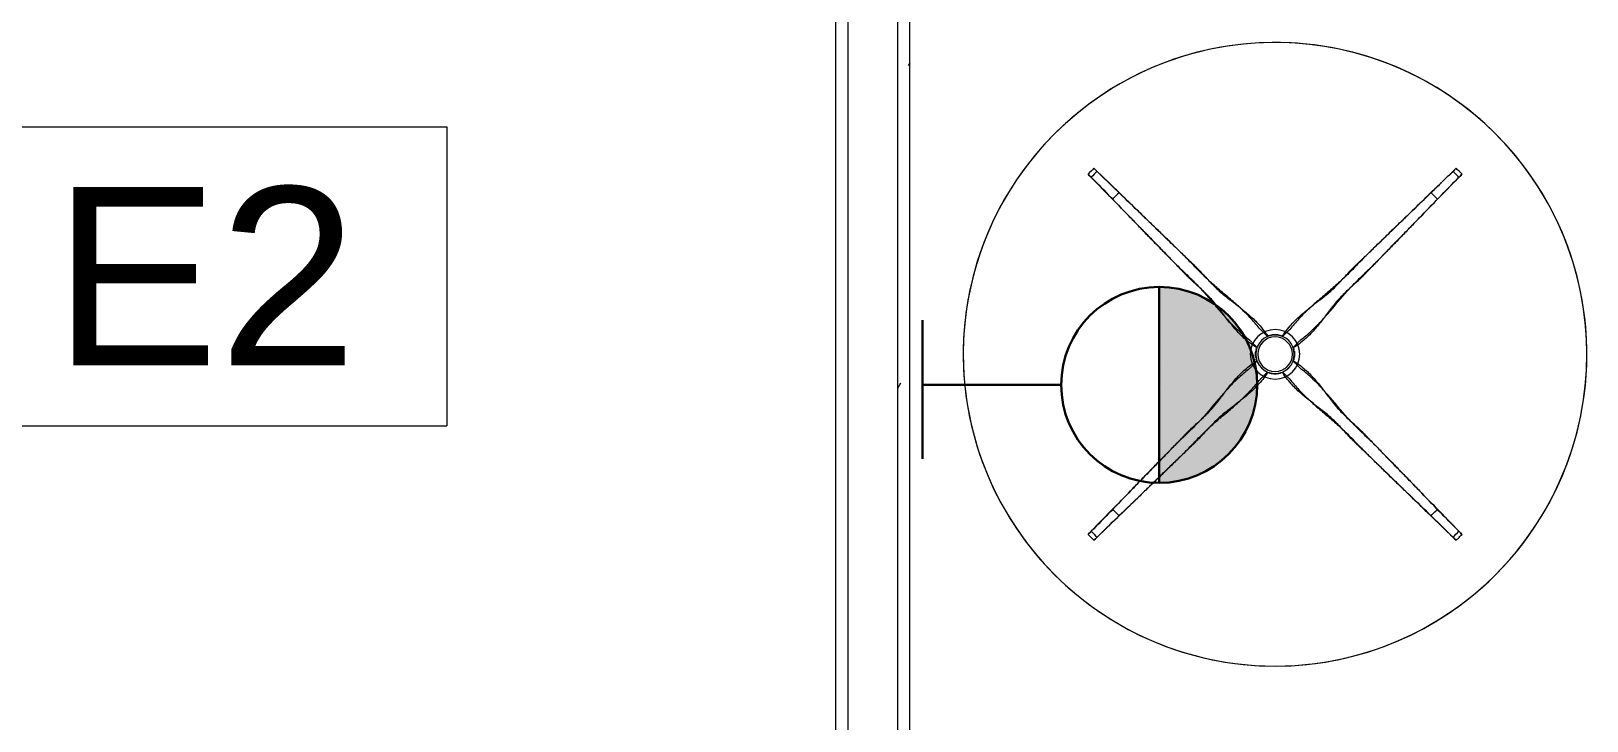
# Model space of a CAD drawing. Header units: inches. Extents: x 0 to 1865, y 0 to 1094.
# Drawn here: x 696 to 774.6, y 550.5 to 585.3 of the extents above; entities that cross this region are included whole.
import ezdxf

# ---------------------------------------------------------------- set-up
doc = ezdxf.new("R2010")
doc.units = ezdxf.units.IN
doc.header["$MEASUREMENT"] = 0
for name, color, linetype, lineweight in [('A-ANNO-KEYN', 231, 'Continuous', 9), ('A-ANNO-NOTE', 131, 'Continuous', 9), ('A-WALL', 113, 'Continuous', 13), ('A-WALL-PATT', 111, 'Continuous', 13), ('I-FURN', 30, 'Continuous', 9), ('I-WALL', 2, 'Continuous', 13)]:
    doc.layers.add(name, color=color, linetype=linetype, lineweight=lineweight)
doc.styles.add('Arial_1', font='arial.ttf', dxfattribs={"height": 9})
pattern_1 = [(0, (0, 0), (30.72, 7.68), [1.267, -21.773, 1.267, -21.773, -122.88]), (0, (0, 0), (30.72, 7.68), [-46.08, 1.267, -44.813, 1.267, -21.773, -53.76]), (0, (0, 0), (30.72, 7.68), [-115.2, 1.267, -14.093, 1.267, -37.133]), (120, (11.52, 3.84), (-22.011075, 22.7643), [1.267, -21.773, 1.267, -21.773, -122.88]), (120, (11.52, 3.84), (-22.011075, 22.7643), [-46.08, 1.267, -44.813, 1.267, -21.773, -53.76]), (120, (11.52, 3.84), (-22.011075, 22.7643), [-115.2, 1.267, -14.093, 1.267, -37.133]), (240, (15.36, 19.2), (-8.708925, -30.4443), [1.267, -21.773, 1.267, -21.773, -122.88]), (240, (15.36, 19.2), (-8.708925, -30.4443), [-46.08, 1.267, -44.813, 1.267, -21.773, -53.76]), (240, (15.36, 19.2), (-8.708925, -30.4443), [-115.2, 1.267, -14.093, 1.267, -37.133])]

# ---------------------------------------------------------------- blocks, each defined once
blk = doc.blocks.new('HighTower_FourResting_Round - 20_-7357573-Level 05 POWER _ SIGNAL')
at = {"layer": 'I-FURN'}
for p, q in [((-3.709, 5.673), (-3.63, 5.597)), ((-3.63, 5.597), (-2.434, 4.442)), ((13.312, 4.442), (14.509, 5.597)), ((14.509, 5.597), (14.588, 5.673)), ((-3.927, 5.299), (-4.003, 5.377)), ((-2.781, 4.117), (-3.927, 5.299)), ((14.805, 5.299), (13.648, 4.105)), ((14.882, 5.377), (14.805, 5.299)), ((5.066, -2.811), (5.054, -2.82)), ((5.825, -2.82), (5.813, -2.811)), ((4.513, -3.387), (4.521, -3.374)), ((6.358, -3.374), (6.366, -3.387)), ((4.513, -4.058), (4.521, -4.071)), ((5.066, -4.635), (5.054, -4.626)), ((5.825, -4.626), (5.812, -4.635)), ((6.358, -4.071), (6.366, -4.058)), ((-3.927, -12.744), (-2.769, -11.551)), ((13.648, -11.551), (14.805, -12.744)), ((-3, -12.435), (-3.63, -13.042)), ((-2.434, -11.888), (-2.972, -12.407)), ((14.509, -13.042), (13.312, -11.888)), ((-4.003, -12.823), (-3.927, -12.744)), ((-3.63, -13.042), (-3.709, -13.118)), ((14.588, -13.118), (14.509, -13.042)), ((14.805, -12.744), (14.882, -12.823))]:
    blk.add_line(p, q, dxfattribs=at)
at = {"layer": 'I-FURN', "flags": 128}
for points in [[(-3.551, 5.515), (-3.63, 5.594), (-3.709, 5.673)], [(14.588, 5.673), (14.509, 5.594), (14.43, 5.515)], [(-4.003, 5.377), (-3.924, 5.299), (-3.845, 5.22)], [(14.724, 5.22), (14.803, 5.299), (14.882, 5.377)], [(-3.845, -12.666), (-3.924, -12.744), (-4.003, -12.823)], [(-3.709, -13.118), (-3.63, -13.04), (-3.551, -12.961)], [(14.43, -12.961), (14.509, -13.04), (14.588, -13.118)], [(14.882, -12.823), (14.803, -12.744), (14.724, -12.666)]]:
    blk.add_lwpolyline(points, dxfattribs=at)
at = {"layer": 'I-FURN'}
for radius, start, end in [(15.75, 0, 180), (15.75, 60, 180), (15.75, 0, 60), (13.114, 135.14675, 136.05665), (13.114, 134.23684, 135.14675), (12.891, 134.22205, 136.07404), (12.891, 43.92596, 45.77795), (13.114, 43.94335, 45.76316), (11.342, 135.90367, 136.33007), (11.342, 133.98665, 135.84287), (11.342, 43.66993, 46.01335), (1.25, 90, 270), (1.25, 90, 270), (0.973, 90, 270), (0.875, 90, 270), (0.875, 90, 270), (0.875, 90, 270), (0.875, 90, 270), (1.25, 270, 90), (1.25, 270, 90), (0.973, 270, 90), (0.875, 270, 90), (0.875, 270, 90), (0.875, 270, 90), (0.875, 270, 90), (15.75, 180, 360), (15.75, 180, 190), (15.75, 350, 0), (15.75, 190, 210), (15.75, 280, 350), (15.75, 210, 230), (11.342, 223.66944, 226.01337), (11.342, 313.98663, 316.33056), (13.114, 223.94351, 225.76298), (12.891, 223.92587, 225.77804), (12.891, 314.22196, 316.07413), (13.114, 314.23702, 316.05649), (15.75, 230, 280)]:
    blk.add_arc((5.439, -3.723), radius, start, end, dxfattribs=at)
for points, knots in [([(0.573, 1.524), (0.53, 1.565), (0.443, 1.648), (0.27, 1.813), (-0.032, 2.103), (-0.461, 2.519), (-0.974, 3.021), (-1.66, 3.687), (-2.524, 4.514), (-3.21, 5.18), (-3.551, 5.515)], [0.5, 0.5, 0.5, 0.5, 0.515625, 0.53125, 0.5625, 0.625, 0.6875, 0.75, 0.875, 1, 1, 1, 1]), ([(14.43, 5.515), (14.089, 5.18), (13.403, 4.514), (12.539, 3.687), (11.852, 3.021), (11.34, 2.519), (10.911, 2.103), (10.609, 1.813), (10.436, 1.648), (10.306, 1.524), (10.176, 1.4), (10.007, 1.231), (9.715, 0.932), (9.301, 0.501), (8.873, 0.083), (8.527, -0.23), (8.355, -0.378), (8.272, -0.448)], [0, 0, 0, 0, 0.125, 0.25, 0.3125, 0.375, 0.4375, 0.46875, 0.484375, 0.5, 0.515625, 0.53125, 0.5625, 0.625, 0.6875, 0.71875, 0.7467682, 0.7467682, 0.7467682, 0.7467682]), ([(-3.845, 5.22), (-3.509, 4.879), (-2.84, 4.195), (-2.01, 3.332), (-1.342, 2.647), (-0.839, 2.135), (-0.421, 1.707), (-0.13, 1.405), (0.036, 1.233), (0.159, 1.102), (0.284, 0.973), (0.453, 0.804), (0.754, 0.514), (1.188, 0.102), (1.607, -0.325), (1.929, -0.68), (2.163, -0.955), (2.394, -1.233), (2.706, -1.601), (3.106, -2.052), (3.614, -2.563), (3.978, -2.872), (4.167, -3.015)], [0, 0, 0, 0, 0.125, 0.25, 0.3125, 0.375, 0.4375, 0.46875, 0.484375, 0.5, 0.515625, 0.53125, 0.5625, 0.625, 0.6875, 0.71875, 0.75, 0.78125, 0.8125, 0.875, 0.9375, 1, 1, 1, 1]), ([(-0.949, 2.232), (-1.101, 2.388), (-1.402, 2.702), (-2.007, 3.328), (-2.463, 3.796), (-2.769, 4.105)], [0.75, 0.75, 0.75, 0.75, 0.8125, 0.875, 1, 1, 1, 1]), ([(-2.434, 4.442), (-2.124, 4.137), (-1.656, 3.683), (-1.029, 3.08), (-0.558, 2.63), (-0.09, 2.176), (0.297, 1.795), (0.609, 1.492), (0.843, 1.266), (1.04, 1.078), (1.197, 0.928), (1.317, 0.817), (1.434, 0.703), (1.586, 0.548), (1.771, 0.349), (1.991, 0.108), (2.288, -0.209), (2.599, -0.513), (2.89, -0.761), (3.061, -0.898), (3.192, -0.998), (3.324, -1.098), (3.5, -1.231), (3.806, -1.468), (4.23, -1.821), (4.639, -2.23), (4.859, -2.508), (4.939, -2.62)], [0, 0, 0, 0, 0.125, 0.1875, 0.25, 0.3125, 0.375, 0.40625, 0.4375, 0.46875, 0.484375, 0.5, 0.515625, 0.53125, 0.5625, 0.59375, 0.625, 0.6875, 0.71875, 0.734375, 0.75, 0.765625, 0.78125, 0.8125, 0.875, 0.9375, 0.9775843, 0.9775843, 0.9775843, 0.9775843]), ([(13.648, 4.105), (13.342, 3.796), (12.886, 3.328), (12.281, 2.702), (11.829, 2.231), (11.373, 1.764), (10.99, 1.377), (10.686, 1.066), (10.459, 0.832), (10.27, 0.635), (10.139, 0.497), (10.064, 0.418), (10.008, 0.359), (9.951, 0.3), (9.875, 0.222), (9.738, 0.09), (9.537, -0.094), (9.295, -0.312), (8.975, -0.608), (8.67, -0.918), (8.422, -1.21), (8.286, -1.382), (8.186, -1.515), (8.087, -1.649), (7.954, -1.826), (7.719, -2.135), (7.366, -2.563), (6.956, -2.968), (6.679, -3.182), (6.569, -3.258)], [0, 0, 0, 0, 0.125, 0.1875, 0.25, 0.3125, 0.375, 0.40625, 0.4375, 0.46875, 0.484375, 0.4921875, 0.5, 0.5078125, 0.515625, 0.53125, 0.5625, 0.59375, 0.625, 0.6875, 0.71875, 0.734375, 0.75, 0.765625, 0.78125, 0.8125, 0.875, 0.9375, 0.9764687, 0.9764687, 0.9764687, 0.9764687]), ([(9.562, 0.816), (9.602, 0.854), (9.681, 0.928), (9.839, 1.078), (10.035, 1.266), (10.27, 1.492), (10.581, 1.795), (10.969, 2.176), (11.437, 2.63), (11.908, 3.08), (12.535, 3.683), (13.003, 4.137), (13.312, 4.442)], [0.5, 0.5, 0.5, 0.5, 0.515625, 0.53125, 0.5625, 0.59375, 0.625, 0.6875, 0.75, 0.8125, 0.875, 1, 1, 1, 1]), ([(8.716, -0.956), (8.794, -0.864), (8.95, -0.68), (9.272, -0.325), (9.691, 0.102), (10.124, 0.514), (10.425, 0.804), (10.595, 0.973), (10.72, 1.102), (10.843, 1.233), (11.009, 1.405), (11.3, 1.707), (11.718, 2.135), (12.221, 2.647), (12.555, 2.989), (12.722, 3.161)], [0.25, 0.25, 0.25, 0.25, 0.28125, 0.3125, 0.375, 0.4375, 0.46875, 0.484375, 0.5, 0.515625, 0.53125, 0.5625, 0.625, 0.6875, 0.75, 0.75, 0.75, 0.75]), ([(4.288, -3.243), (4.186, -3.171), (3.916, -2.961), (3.513, -2.563), (3.16, -2.135), (2.924, -1.826), (2.792, -1.649), (2.693, -1.515), (2.593, -1.382), (2.457, -1.21), (2.209, -0.918), (1.904, -0.608), (1.584, -0.312), (1.341, -0.094), (1.141, 0.09), (1.004, 0.222), (0.927, 0.3), (0.871, 0.359), (0.815, 0.418), (0.74, 0.497), (0.609, 0.635), (0.42, 0.832), (0.193, 1.066), (-0.112, 1.377), (-0.494, 1.764), (-0.798, 2.075), (-0.949, 2.232)], [0.026102, 0.026102, 0.026102, 0.026102, 0.0625, 0.125, 0.1875, 0.21875, 0.234375, 0.25, 0.265625, 0.28125, 0.3125, 0.375, 0.40625, 0.4375, 0.46875, 0.484375, 0.4921875, 0.5, 0.5078125, 0.515625, 0.53125, 0.5625, 0.59375, 0.625, 0.6875, 0.75, 0.75, 0.75, 0.75]), ([(4.697, -2.47), (4.551, -2.283), (4.239, -1.922), (3.727, -1.417), (3.277, -1.017), (2.911, -0.705), (2.634, -0.473), (2.361, -0.238), (2.006, 0.083), (1.578, 0.501), (1.164, 0.932), (0.872, 1.231), (0.702, 1.4), (0.616, 1.483), (0.573, 1.524)], [0, 0, 0, 0, 0.0625, 0.125, 0.1875, 0.21875, 0.25, 0.28125, 0.3125, 0.375, 0.4375, 0.46875, 0.484375, 0.5, 0.5, 0.5, 0.5]), ([(5.94, -2.62), (6.019, -2.508), (6.24, -2.23), (6.649, -1.821), (7.073, -1.468), (7.379, -1.231), (7.555, -1.098), (7.687, -0.998), (7.818, -0.898), (7.989, -0.761), (8.279, -0.513), (8.59, -0.209), (8.888, 0.108), (9.108, 0.349), (9.293, 0.548), (9.445, 0.703), (9.523, 0.779), (9.562, 0.816)], [0.0224157, 0.0224157, 0.0224157, 0.0224157, 0.0625, 0.125, 0.1875, 0.21875, 0.234375, 0.25, 0.265625, 0.28125, 0.3125, 0.375, 0.40625, 0.4375, 0.46875, 0.484375, 0.5, 0.5, 0.5, 0.5]), ([(8.244, -0.472), (8.152, -0.55), (7.968, -0.705), (7.602, -1.017), (7.152, -1.417), (6.64, -1.922), (6.328, -2.283), (6.182, -2.47)], [0.75, 0.75, 0.75, 0.75, 0.78125, 0.8125, 0.875, 0.9375, 1, 1, 1, 1]), ([(6.712, -3.015), (6.901, -2.872), (7.265, -2.563), (7.773, -2.052), (8.172, -1.601), (8.485, -1.233), (8.639, -1.048), (8.716, -0.956)], [0, 0, 0, 0, 0.0625, 0.125, 0.1875, 0.21875, 0.25, 0.25, 0.25, 0.25]), ([(4.167, -3.015), (4.201, -3.05), (4.251, -3.101), (4.313, -3.165), (4.342, -3.194), (4.356, -3.208)], [0, 0, 0, 0, 0.2, 0.3, 0.4, 0.4, 0.4, 0.4]), ([(4.886, -2.653), (4.873, -2.641), (4.845, -2.613), (4.783, -2.554), (4.732, -2.504), (4.697, -2.47)], [0.6097845, 0.6097845, 0.6097845, 0.6097845, 0.7, 0.8, 1, 1, 1, 1]), ([(5.054, -2.82), (5.047, -2.813), (5.031, -2.797), (5.002, -2.767), (4.982, -2.748), (4.966, -2.732), (4.949, -2.715), (4.93, -2.697), (4.91, -2.678), (4.897, -2.664), (4.89, -2.657)], [0, 0, 0, 0, 0.2, 0.3, 0.35, 0.4, 0.45, 0.5, 0.55, 0.6, 0.6, 0.6, 0.6]), ([(5.989, -2.657), (5.982, -2.664), (5.968, -2.678), (5.949, -2.697), (5.93, -2.715), (5.913, -2.732), (5.897, -2.748), (5.877, -2.767), (5.847, -2.797), (5.832, -2.813), (5.825, -2.82)], [0.4, 0.4, 0.4, 0.4, 0.45, 0.5, 0.55, 0.6, 0.65, 0.7, 0.8, 1, 1, 1, 1]), ([(6.182, -2.47), (6.147, -2.504), (6.096, -2.554), (6.034, -2.613), (6.006, -2.641), (5.993, -2.653)], [0, 0, 0, 0, 0.2, 0.3, 0.3902155, 0.3902155, 0.3902155, 0.3902155]), ([(6.529, -3.202), (6.541, -3.19), (6.568, -3.162), (6.628, -3.101), (6.678, -3.05), (6.712, -3.015)], [0.6151384, 0.6151384, 0.6151384, 0.6151384, 0.7, 0.8, 1, 1, 1, 1]), ([(4.356, -3.208), (4.37, -3.222), (4.39, -3.243), (4.414, -3.268), (4.431, -3.285), (4.448, -3.301), (4.467, -3.321), (4.497, -3.351), (4.514, -3.367), (4.521, -3.374)], [0.4, 0.4, 0.4, 0.4, 0.5, 0.55, 0.6, 0.65, 0.7, 0.8, 1, 1, 1, 1]), ([(4.521, -3.374), (4.486, -3.463), (4.433, -3.697), (4.469, -3.938), (4.521, -4.071)], [0, 0, 0, 0, 0.4, 1, 1, 1, 1]), ([(6.358, -3.374), (6.364, -3.367), (6.381, -3.351), (6.411, -3.321), (6.431, -3.301), (6.447, -3.285), (6.465, -3.268), (6.489, -3.243), (6.509, -3.222), (6.523, -3.208)], [0, 0, 0, 0, 0.2, 0.3, 0.35, 0.4, 0.45, 0.5, 0.6, 0.6, 0.6, 0.6]), ([(6.358, -4.071), (6.392, -3.983), (6.446, -3.748), (6.409, -3.507), (6.358, -3.374)], [0, 0, 0, 0, 0.4, 1, 1, 1, 1]), ([(4.167, -4.431), (3.977, -4.574), (3.614, -4.882), (3.106, -5.393), (2.706, -5.845), (2.394, -6.212), (2.163, -6.491), (1.929, -6.765), (1.607, -7.121), (1.188, -7.548), (0.754, -7.959), (0.453, -8.25), (0.284, -8.419), (0.159, -8.548), (0.035, -8.678), (-0.13, -8.851), (-0.421, -9.153), (-0.839, -9.581), (-1.343, -10.092), (-2.011, -10.778), (-2.84, -11.64), (-3.509, -12.325), (-3.845, -12.666)], [0, 0, 0, 0, 0.0625, 0.125, 0.1875, 0.21875, 0.25, 0.28125, 0.3125, 0.375, 0.4375, 0.46875, 0.484375, 0.5, 0.515625, 0.53125, 0.5625, 0.625, 0.6875, 0.75, 0.875, 1, 1, 1, 1]), ([(-2.769, -11.551), (-2.463, -11.241), (-2.007, -10.774), (-1.402, -10.148), (-0.95, -9.677), (-0.494, -9.21), (-0.112, -8.823), (0.193, -8.512), (0.42, -8.278), (0.609, -8.081), (0.74, -7.943), (0.815, -7.864), (0.871, -7.805), (0.927, -7.746), (1.004, -7.668), (1.141, -7.536), (1.341, -7.352), (1.584, -7.133), (1.904, -6.838), (2.209, -6.527), (2.457, -6.236), (2.593, -6.063), (2.693, -5.931), (2.792, -5.797), (2.924, -5.62), (3.16, -5.311), (3.513, -4.883), (3.916, -4.484), (4.186, -4.274), (4.288, -4.203)], [0, 0, 0, 0, 0.125, 0.1875, 0.25, 0.3125, 0.375, 0.40625, 0.4375, 0.46875, 0.484375, 0.4921875, 0.5, 0.5078125, 0.515625, 0.53125, 0.5625, 0.59375, 0.625, 0.6875, 0.71875, 0.734375, 0.75, 0.765625, 0.78125, 0.8125, 0.875, 0.9375, 0.9739048, 0.9739048, 0.9739048, 0.9739048]), ([(4.356, -4.237), (4.342, -4.252), (4.313, -4.281), (4.251, -4.345), (4.201, -4.396), (4.167, -4.431)], [0.6, 0.6, 0.6, 0.6, 0.7, 0.8, 1, 1, 1, 1]), ([(4.521, -4.071), (4.514, -4.078), (4.497, -4.094), (4.467, -4.124), (4.447, -4.144), (4.431, -4.161), (4.414, -4.178), (4.389, -4.203), (4.37, -4.223), (4.356, -4.237)], [0, 0, 0, 0, 0.2, 0.3, 0.35, 0.4, 0.45, 0.5, 0.6, 0.6, 0.6, 0.6]), ([(4.89, -4.789), (4.897, -4.782), (4.911, -4.768), (4.93, -4.749), (4.949, -4.731), (4.966, -4.714), (4.982, -4.698), (5.002, -4.679), (5.032, -4.649), (5.047, -4.633), (5.054, -4.626)], [0.4, 0.4, 0.4, 0.4, 0.45, 0.5, 0.55, 0.6, 0.65, 0.7, 0.8, 1, 1, 1, 1]), ([(5.825, -4.626), (5.831, -4.633), (5.847, -4.649), (5.877, -4.679), (5.897, -4.698), (5.913, -4.714), (5.93, -4.731), (5.948, -4.749), (5.968, -4.768), (5.982, -4.782), (5.989, -4.789)], [0, 0, 0, 0, 0.2, 0.3, 0.35, 0.4, 0.45, 0.5, 0.55, 0.6, 0.6, 0.6, 0.6]), ([(6.523, -4.237), (6.509, -4.223), (6.489, -4.203), (6.465, -4.178), (6.448, -4.161), (6.431, -4.144), (6.412, -4.124), (6.382, -4.094), (6.364, -4.078), (6.358, -4.071)], [0.4, 0.4, 0.4, 0.4, 0.5, 0.55, 0.6, 0.65, 0.7, 0.8, 1, 1, 1, 1]), ([(6.712, -4.431), (6.678, -4.396), (6.628, -4.345), (6.568, -4.283), (6.541, -4.256), (6.53, -4.244)], [0, 0, 0, 0, 0.2, 0.3, 0.3848505, 0.3848505, 0.3848505, 0.3848505]), ([(6.569, -4.188), (6.679, -4.263), (6.956, -4.478), (7.366, -4.883), (7.719, -5.311), (7.954, -5.62), (8.087, -5.797), (8.153, -5.886), (8.186, -5.931)], [0.0235325, 0.0235325, 0.0235325, 0.0235325, 0.0625, 0.125, 0.1875, 0.21875, 0.234375, 0.25, 0.25, 0.25, 0.25]), ([(14.724, -12.666), (14.388, -12.325), (13.719, -11.64), (12.889, -10.778), (12.221, -10.092), (11.718, -9.581), (11.3, -9.153), (11.009, -8.851), (10.843, -8.678), (10.72, -8.548), (10.595, -8.419), (10.426, -8.25), (10.124, -7.959), (9.691, -7.548), (9.272, -7.121), (8.95, -6.765), (8.716, -6.491), (8.485, -6.212), (8.172, -5.845), (7.773, -5.393), (7.265, -4.882), (6.901, -4.574), (6.712, -4.431)], [0, 0, 0, 0, 0.125, 0.25, 0.3125, 0.375, 0.4375, 0.46875, 0.484375, 0.5, 0.515625, 0.53125, 0.5625, 0.625, 0.6875, 0.71875, 0.75, 0.78125, 0.8125, 0.875, 0.9375, 1, 1, 1, 1]), ([(4.939, -4.826), (4.859, -4.938), (4.639, -5.216), (4.23, -5.625), (3.806, -5.978), (3.5, -6.215), (3.324, -6.348), (3.192, -6.448), (3.061, -6.548), (2.89, -6.685), (2.599, -6.933), (2.288, -7.237), (1.991, -7.554), (1.771, -7.795), (1.586, -7.994), (1.434, -8.149), (1.317, -8.262), (1.197, -8.374), (1.04, -8.524), (0.843, -8.711), (0.609, -8.938), (0.297, -9.241), (-0.09, -9.622), (-0.558, -10.076), (-1.03, -10.526), (-1.656, -11.129), (-2.124, -11.583), (-2.434, -11.888)], [0.0224129, 0.0224129, 0.0224129, 0.0224129, 0.0625, 0.125, 0.1875, 0.21875, 0.234375, 0.25, 0.265625, 0.28125, 0.3125, 0.375, 0.40625, 0.4375, 0.46875, 0.484375, 0.5, 0.515625, 0.53125, 0.5625, 0.59375, 0.625, 0.6875, 0.75, 0.8125, 0.875, 1, 1, 1, 1]), ([(2.635, -6.974), (2.727, -6.896), (2.911, -6.741), (3.277, -6.428), (3.727, -6.029), (4.239, -5.524), (4.551, -5.163), (4.697, -4.976)], [0.75, 0.75, 0.75, 0.75, 0.78125, 0.8125, 0.875, 0.9375, 1, 1, 1, 1]), ([(4.697, -4.976), (4.732, -4.942), (4.783, -4.892), (4.845, -4.833), (4.873, -4.805), (4.886, -4.793)], [0, 0, 0, 0, 0.2, 0.3, 0.3903595, 0.3903595, 0.3903595, 0.3903595]), ([(9.562, -8.262), (9.523, -8.225), (9.445, -8.149), (9.293, -7.994), (9.108, -7.795), (8.888, -7.554), (8.59, -7.237), (8.279, -6.933), (7.989, -6.685), (7.818, -6.548), (7.687, -6.448), (7.555, -6.348), (7.379, -6.215), (7.073, -5.978), (6.65, -5.624), (6.235, -5.218), (6.026, -4.935), (5.946, -4.823)], [0.5, 0.5, 0.5, 0.5, 0.515625, 0.53125, 0.5625, 0.59375, 0.625, 0.6875, 0.71875, 0.734375, 0.75, 0.765625, 0.78125, 0.8125, 0.875, 0.9375, 0.9775871, 0.9775871, 0.9775871, 0.9775871]), ([(5.993, -4.793), (6.006, -4.805), (6.034, -4.833), (6.095, -4.892), (6.146, -4.942), (6.182, -4.976)], [0.6096405, 0.6096405, 0.6096405, 0.6096405, 0.7, 0.8, 1, 1, 1, 1]), ([(6.182, -4.976), (6.327, -5.163), (6.64, -5.524), (7.152, -6.029), (7.602, -6.428), (7.968, -6.741), (8.244, -6.973), (8.518, -7.208), (8.873, -7.529), (9.301, -7.947), (9.715, -8.378), (10.007, -8.677), (10.176, -8.846), (10.306, -8.97), (10.436, -9.093), (10.609, -9.259), (10.911, -9.549), (11.34, -9.965), (11.852, -10.467), (12.196, -10.8), (12.368, -10.966)], [0, 0, 0, 0, 0.0625, 0.125, 0.1875, 0.21875, 0.25, 0.28125, 0.3125, 0.375, 0.4375, 0.46875, 0.484375, 0.5, 0.515625, 0.53125, 0.5625, 0.625, 0.6875, 0.75, 0.75, 0.75, 0.75]), ([(8.186, -5.931), (8.219, -5.975), (8.286, -6.063), (8.422, -6.236), (8.67, -6.527), (8.975, -6.838), (9.295, -7.133), (9.537, -7.352), (9.738, -7.536), (9.875, -7.668), (9.951, -7.746), (10.008, -7.805), (10.064, -7.864), (10.139, -7.943), (10.27, -8.081), (10.459, -8.278), (10.686, -8.512), (10.99, -8.823), (11.373, -9.21), (11.829, -9.677), (12.281, -10.148), (12.886, -10.774), (13.342, -11.241), (13.648, -11.551)], [0.25, 0.25, 0.25, 0.25, 0.265625, 0.28125, 0.3125, 0.375, 0.40625, 0.4375, 0.46875, 0.484375, 0.4921875, 0.5, 0.5078125, 0.515625, 0.53125, 0.5625, 0.59375, 0.625, 0.6875, 0.75, 0.8125, 0.875, 1, 1, 1, 1]), ([(-2.981, -12.405), (-2.829, -12.257), (-2.332, -11.776), (-1.66, -11.132), (-0.973, -10.467), (-0.461, -9.965), (-0.032, -9.549), (0.27, -9.259), (0.443, -9.093), (0.573, -8.97), (0.703, -8.846), (0.872, -8.677), (1.164, -8.378), (1.578, -7.947), (2.006, -7.529), (2.361, -7.208), (2.543, -7.051), (2.635, -6.974)], [0.0693579, 0.0693579, 0.0693579, 0.0693579, 0.125, 0.25, 0.3125, 0.375, 0.4375, 0.46875, 0.484375, 0.5, 0.515625, 0.53125, 0.5625, 0.625, 0.6875, 0.71875, 0.75, 0.75, 0.75, 0.75]), ([(13.312, -11.888), (13.003, -11.583), (12.535, -11.129), (11.908, -10.526), (11.437, -10.076), (10.969, -9.622), (10.581, -9.241), (10.27, -8.938), (10.035, -8.711), (9.839, -8.524), (9.681, -8.374), (9.602, -8.3), (9.562, -8.262)], [0, 0, 0, 0, 0.125, 0.1875, 0.25, 0.3125, 0.375, 0.40625, 0.4375, 0.46875, 0.484375, 0.5, 0.5, 0.5, 0.5])]:
    blk.add_open_spline(points, degree=3, knots=knots, dxfattribs=at)
for points in [[(12.722, 3.161), (13.055, 3.505), (13.719, 4.195), (14.388, 4.879), (14.724, 5.22)], [(4.939, -2.62), (4.984, -2.683), (5.026, -2.746), (5.066, -2.811)], [(5.439, -2.739), (5.395, -2.739), (5.307, -2.745), (5.177, -2.772), (5.094, -2.802), (5.054, -2.82)], [(5.066, -2.811), (5.125, -2.787), (5.248, -2.749), (5.375, -2.736), (5.439, -2.736)], [(5.439, -2.736), (5.503, -2.736), (5.631, -2.749), (5.754, -2.787), (5.813, -2.811)], [(5.825, -2.82), (5.785, -2.802), (5.701, -2.772), (5.572, -2.745), (5.483, -2.739), (5.439, -2.739)], [(5.813, -2.811), (5.853, -2.746), (5.895, -2.683), (5.94, -2.62)], [(4.513, -3.387), (4.444, -3.347), (4.376, -3.304), (4.31, -3.258)], [(4.456, -3.794), (4.452, -3.747), (4.45, -3.698), (4.454, -3.651)], [(4.46, -3.837), (4.458, -3.827), (4.457, -3.816), (4.456, -3.806)], [(4.46, -3.609), (4.462, -3.591), (4.465, -3.573), (4.469, -3.555)], [(4.468, -3.891), (4.465, -3.873), (4.462, -3.855), (4.46, -3.837)], [(4.484, -3.481), (4.489, -3.46), (4.496, -3.439), (4.503, -3.419)], [(6.569, -3.258), (6.502, -3.304), (6.435, -3.347), (6.366, -3.387)], [(6.377, -3.419), (6.383, -3.439), (6.389, -3.46), (6.395, -3.481)], [(6.419, -3.837), (6.417, -3.855), (6.414, -3.873), (6.409, -3.89)], [(6.411, -3.555), (6.414, -3.573), (6.417, -3.591), (6.419, -3.609)], [(6.422, -3.806), (6.421, -3.816), (6.42, -3.827), (6.419, -3.837)], [(6.423, -3.651), (6.427, -3.699), (6.429, -3.747), (6.425, -3.794)], [(4.31, -4.188), (4.376, -4.142), (4.444, -4.099), (4.513, -4.058)], [(4.502, -4.027), (4.495, -4.006), (4.489, -3.985), (4.484, -3.964)], [(5.066, -4.635), (5.026, -4.699), (4.984, -4.763), (4.939, -4.826)], [(5.054, -4.626), (5.094, -4.644), (5.177, -4.674), (5.307, -4.701), (5.395, -4.707), (5.439, -4.707)], [(5.439, -4.709), (5.375, -4.709), (5.248, -4.697), (5.125, -4.659), (5.066, -4.635)], [(5.439, -4.707), (5.483, -4.707), (5.572, -4.701), (5.701, -4.674), (5.784, -4.644), (5.825, -4.626)], [(5.812, -4.635), (5.754, -4.659), (5.631, -4.697), (5.503, -4.709), (5.439, -4.709)], [(5.94, -4.826), (5.895, -4.763), (5.853, -4.699), (5.812, -4.635)], [(6.366, -4.058), (6.435, -4.099), (6.502, -4.142), (6.569, -4.188)], [(6.395, -3.964), (6.39, -3.985), (6.383, -4.006), (6.376, -4.027)], [(12.368, -10.966), (12.712, -11.298), (13.403, -11.96), (14.089, -12.626), (14.43, -12.961)], [(-3.551, -12.961), (-3.37, -12.783), (-3.188, -12.606), (-3.006, -12.429)]]:
    blk.add_open_spline(points, degree=3, dxfattribs=at)
blk = doc.blocks.new('Keynote Tag - Keynote Number - Boxed-135510-Level 05 POWER _ SIGNAL')
at = {"layer": 'A-ANNO-KEYN'}
for p, q in [((-0.125, -0.07924), (-0.125, 0.07812)), ((-0.125, 0.07812), (0.125, 0.07812)), ((0.125, 0.07812), (0.125, -0.07924)), ((-0.125, -0.07924), (0.125, -0.07924))]:
    blk.add_line(p, q, dxfattribs=at)

msp = doc.modelspace()

# ---------------------------------------------------------------- hatches: boundary and pattern name
at = {"layer": 'A-ANNO-NOTE'}
for points in [[(752.961, 562.501), (753.093, 572.399), (752.961, 572.401), (752.961, 564.782)], [(752.961, 562.501), (753.093, 562.503), (753.093, 572.399), (752.992, 564.782)], [(754.39, 572.19), (753.487, 572.373), (753.093, 572.399)], [(755.007, 571.959), (754.39, 572.19), (753.093, 572.399)], [(755.913, 571.425), (755.007, 571.959), (753.093, 572.399)], [(753.093, 562.503), (755.913, 571.425), (753.093, 572.399), (753.093, 564.782)], [(753.093, 562.503), (756.221, 563.726), (755.913, 571.425), (753.813, 564.782)], [(755.913, 571.425), (755.474, 571.716), (755.007, 571.959)], [(756.221, 563.726), (757.226, 569.964), (755.913, 571.425), (756.179, 564.782)], [(756.855, 570.508), (756.508, 570.904), (755.913, 571.425)], [(757.226, 569.964), (756.855, 570.508), (755.913, 571.425)], [(756.221, 563.726), (757.909, 567.583), (757.226, 569.964), (756.391, 564.782)], [(757.909, 567.583), (757.522, 569.376), (757.226, 569.964), (757.479, 569.083)], [(757.909, 567.583), (757.799, 568.498), (757.585, 569.083)], [(757.799, 568.498), (757.623, 569.083), (757.614, 569.083)], [(757.909, 567.583), (757.883, 567.977), (757.799, 568.498)], [(756.221, 563.726), (757.105, 564.782), (757.909, 567.583), (756.683, 564.782)], [(757.086, 564.715), (757.909, 567.319), (757.909, 567.583), (757.105, 564.782)], [(757.086, 564.715), (757.354, 565.169), (757.909, 567.319), (757.107, 564.782)], [(757.354, 565.169), (757.618, 565.772), (757.909, 567.319)], [(757.618, 565.772), (757.867, 566.794), (757.909, 567.319)], [(757.618, 565.772), (757.77, 566.276), (757.867, 566.794)], [(756.221, 563.726), (756.855, 564.394), (757.086, 564.715)], [(753.093, 562.503), (754.764, 562.841), (756.221, 563.726)], [(754.764, 562.841), (755.698, 563.326), (756.221, 563.726)], [(753.093, 562.503), (754.264, 562.676), (754.764, 562.841)], [(754.764, 562.841), (755.126, 563), (755.698, 563.326)], [(753.093, 562.503), (753.487, 562.529), (754.008, 562.613)]]:
    msp.add_hatch(color=256, dxfattribs=at).paths.add_polyline_path(points, flags=0)
at = {"layer": 'A-WALL-PATT', "lineweight": 9}
h = msp.add_hatch(dxfattribs=at)
h.set_pattern_fill('FP_1', color=256, style=0, pattern_type=2)
h.set_pattern_definition(pattern_1)
h.paths.add_polyline_path([(736.734, 477.25), (737.234, 477.25), (737.234, 508.75), (736.609, 508.75), (736.609, 508.25), (736.734, 508.25), (736.734, 477.375)], flags=0)
h.paths.add_polyline_path([(736.609, 511.25), (737.234, 511.25), (737.212, 748), (736.609, 748), (736.609, 511.875)], flags=0)
h.paths.add_polyline_path([(737.234, 748.5), (737.234, 750.301), (736.609, 750.301), (736.609, 748.5), (737.2, 748.5)], flags=0)
h = msp.add_hatch(dxfattribs=at)
h.set_pattern_fill('FP_1', color=256, style=0, pattern_type=2)
h.set_pattern_definition(pattern_1)
h.paths.add_polyline_path([(739.734, 477.25), (740.359, 477.25), (740.359, 651.676), (739.734, 651.676), (739.734, 477.875), (737.234, 477.875), (737.247, 477.25), (739.732, 477.25)], flags=0)
h.paths.add_polyline_path([(739.734, 654.176), (740.359, 654.176), (740.359, 747.176), (739.734, 747.172), (739.734, 654.801)], flags=0)

# ---------------------------------------------------------------- linework, layer by layer
at = {"layer": 'A-ANNO-NOTE'}
msp.add_line((752.961, 572.401), (752.961, 562.501), dxfattribs=at)
at = {"layer": 'A-ANNO-NOTE', "lineweight": 30}
for p, q in [((752.961, 572.401), (752.961, 562.501)), ((740.999, 570.729), (740.999, 563.717)), ((740.999, 567.458), (748.011, 567.458))]:
    msp.add_line(p, q, dxfattribs=at)
msp.add_circle((752.961, 567.451), 4.95, dxfattribs=at)
msp.add_circle((752.961, 567.451), 4.95, dxfattribs=at)
msp.add_circle((752.961, 567.451), 4.95, dxfattribs=at)
msp.add_circle((752.961, 567.451), 4.95, dxfattribs=at)
msp.add_circle((752.961, 567.451), 4.95, dxfattribs=at)
msp.add_circle((752.961, 567.451), 4.95, dxfattribs=at)
msp.add_circle((752.961, 567.451), 4.95, dxfattribs=at)
at = {"layer": 'A-ANNO-NOTE'}
msp.add_arc((752.961, 567.451), 4.95, 270, 90, dxfattribs=at)
at = {"layer": 'A-WALL'}
for p, q in [((737.234, 750.301), (737.234, 511.25)), ((739.734, 651.676), (739.734, 477.875))]:
    msp.add_line(p, q, dxfattribs=at)
at = {"layer": 'I-WALL'}
for p, q in [((736.609, 748), (736.609, 511.875)), ((740.359, 477.25), (740.359, 651.051))]:
    msp.add_line(p, q, dxfattribs=at)

# ---------------------------------------------------------------- block references
at = {"layer": 'A-ANNO-KEYN', "xscale": 95.99999999999994, "yscale": 95.99999999999994, "zscale": 95.99999999999994}
msp.add_blockref('Keynote Tag - Keynote Number - Boxed-135510-Level 05 POWER _ SIGNAL', (704.986, 572.997), dxfattribs=at)
at = {"layer": 'I-FURN', "rotation": 180}
msp.add_blockref('HighTower_FourResting_Round - 20_-7357573-Level 05 POWER _ SIGNAL', (764.251, 565.277), dxfattribs=at)

# ---------------------------------------------------------------- texts
at = {"layer": 'A-ANNO-KEYN', "insert": (697.078, 577.449), "char_height": 9, "width": 18.786, "attachment_point": 1, "style": 'Arial_1'}
msp.add_mtext('E2', dxfattribs=at)

doc.saveas('drawing.dxf')
